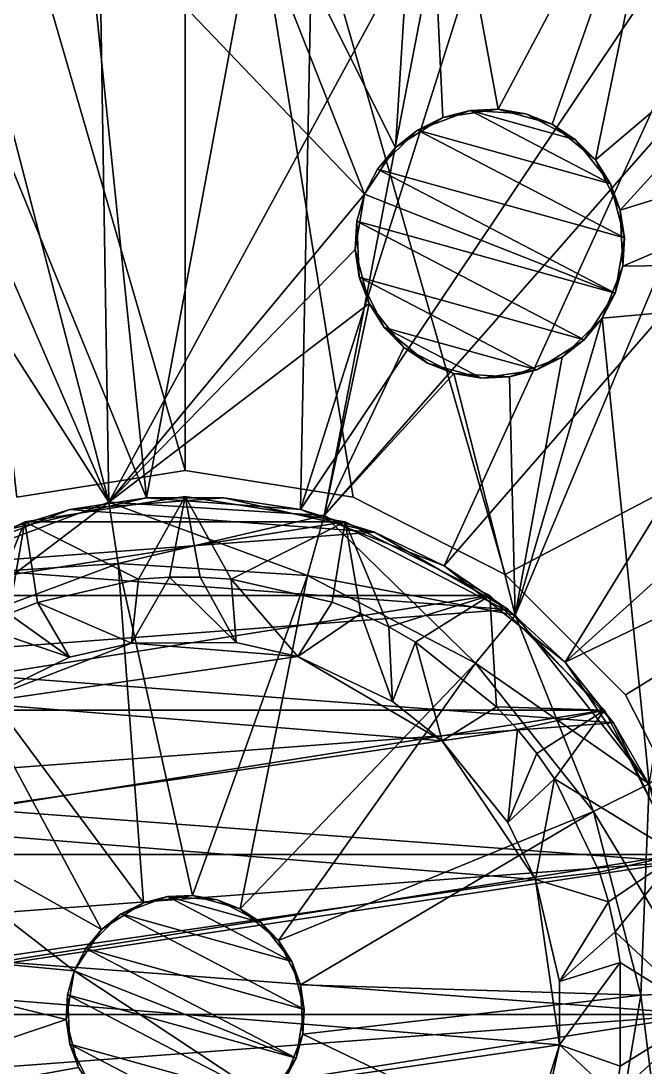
# Model space of a CAD drawing. Header units: metres. Extents: x -15 to 23.6, y -15 to 18.9.
# Drawn here: x -1.58 to 4.44, y -0.51 to 9.59 of the extents above; entities that cross this region are included whole.
import ezdxf

# ---------------------------------------------------------------- set-up
doc = ezdxf.new("R2010")
doc.units = ezdxf.units.M

msp = doc.modelspace()

# ---------------------------------------------------------------- linework, layer by layer
at = {"layer": 'MABUCHIRS_385withencoder', "color": 74}
for points in [[(-2.75624, 14.7446, -3.64), (0, 15, -3.64), (0, 5.25, -3.64)], [(-2.75624, 14.7446, -2.14), (0, 5.25, -2.14), (0, 15, -2.14)], [(3.08587, 4.24734, -3.64), (0, 15, -3.64), (23.6, 15, -3.64)], [(3.08587, 4.24734, -3.64), (1.62234, 4.99305, -3.64), (0, 15, -3.64)], [(0, 15, -3.64), (1.62234, 4.99305, -3.64), (0, 5.25, -3.64)], [(0, 15, -2.14), (0, 5.25, -2.14), (1.62234, 4.99305, -2.14)], [(3.08587, 4.24734, -2.14), (0, 15, -2.14), (1.62234, 4.99305, -2.14)], [(3.08587, 4.24734, -2.14), (23.6, 15, -2.14), (0, 15, -2.14)], [(3.08587, 4.24734, -3.64), (23.6, 15, -3.64), (4.24734, 3.08587, -3.64)], [(3.08587, 4.24734, -2.14), (4.24734, 3.08587, -2.14), (23.6, 15, -2.14)], [(23.6, 15, -3.64), (4.99305, 1.62234, -3.64), (4.24734, 3.08587, -3.64)], [(23.6, 15, -2.14), (4.24734, 3.08587, -2.14), (4.99305, 1.62234, -2.14)], [(-2.75624, 14.7446, -3.64), (0, 5.25, -3.64), (-1.62234, 4.99305, -3.64)], [(-1.62234, 4.99305, -2.14), (0, 5.25, -2.14), (-2.75624, 14.7446, -2.14)], [(-1.62234, 4.99305, -2.14), (-1.62234, 4.99305, -3.64), (0, 5.25, -3.64)], [(0, 5.25, -2.14), (-1.62234, 4.99305, -2.14), (0, 5.25, -3.64)], [(0, 5.25, -2.14), (0, 5.25, -3.64), (1.62234, 4.99305, -3.64)], [(1.62234, 4.99305, -2.14), (0, 5.25, -2.14), (1.62234, 4.99305, -3.64)], [(1.62234, 4.99305, -2.14), (1.62234, 4.99305, -3.64), (3.08587, 4.24734, -3.64)], [(3.08587, 4.24734, -2.14), (1.62234, 4.99305, -2.14), (3.08587, 4.24734, -3.64)], [(3.08587, 4.24734, -2.14), (3.08587, 4.24734, -3.64), (4.24734, 3.08587, -3.64)], [(4.24734, 3.08587, -2.14), (3.08587, 4.24734, -2.14), (4.24734, 3.08587, -3.64)], [(4.24734, 3.08587, -2.14), (4.24734, 3.08587, -3.64), (4.99305, 1.62234, -3.64)], [(4.99305, 1.62234, -2.14), (4.24734, 3.08587, -2.14), (4.99305, 1.62234, -3.64)]]:
    msp.add_3dface(points, dxfattribs=at)
at = {"layer": 'MABUCHIRS_385withencoder', "color": 250}
for points in [[(-0.37365, 4.98602, -8.7), (-3.83128, 13.4656, -8.7), (-1.29176, 13.9403, -8.7)], [(-0.37365, 4.98602, -8.5), (-1.29176, 13.9403, -8.5), (-3.83128, 13.4656, -8.5)], [(1.29176, 13.9403, -8.7), (-0.37365, 4.98602, -8.7), (-1.29176, 13.9403, -8.7)], [(1.29176, 13.9403, -8.5), (-1.29176, 13.9403, -8.5), (-0.37365, 4.98602, -8.5)], [(1.29176, 13.9403, -8.7), (1.1126, 4.87464, -8.7), (-0.37365, 4.98602, -8.7)], [(1.29176, 13.9403, -8.5), (-0.37365, 4.98602, -8.5), (1.1126, 4.87464, -8.5)], [(1.29176, 13.9403, -8.7), (3.83128, 13.4656, -8.7), (1.1126, 4.87464, -8.7)], [(1.29176, 13.9403, -8.5), (1.1126, 4.87464, -8.5), (3.83128, 13.4656, -8.5)], [(-0.37365, 4.98602, -8.7), (-1.82671, 4.65437, -8.7), (-3.83128, 13.4656, -8.7)], [(-1.82671, 4.65437, -8.5), (-0.37365, 4.98602, -8.5), (-3.83128, 13.4656, -8.5)], [(1.1126, 4.87464, -8.7), (3.83128, 13.4656, -8.7), (6.24034, 12.5323, -8.7)], [(1.1126, 4.87464, -8.5), (6.24034, 12.5323, -8.5), (3.83128, 13.4656, -8.5)], [(2.5, 4.33013, -8.7), (1.1126, 4.87464, -8.7), (6.24034, 12.5323, -8.7)], [(2.5, 4.33013, -8.5), (6.24034, 12.5323, -8.5), (1.1126, 4.87464, -8.5)], [(2.5, 4.33013, -8.7), (6.24034, 12.5323, -8.7), (8.43688, 11.1722, -8.7)], [(8.43688, 11.1722, -8.5), (6.24034, 12.5323, -8.5), (2.5, 4.33013, -8.5)], [(3.66526, 3.40086, -8.7), (2.5, 4.33013, -8.7), (8.43688, 11.1722, -8.7)], [(8.43688, 11.1722, -8.5), (2.5, 4.33013, -8.5), (3.66526, 3.40086, -8.5)], [(3.66526, 3.40086, -8.7), (8.43688, 11.1722, -8.7), (10.3461, 9.43174, -8.7)], [(8.43688, 11.1722, -8.5), (3.66526, 3.40086, -8.5), (10.3461, 9.43174, -8.5)], [(11.903, 7.37005, -8.7), (3.66526, 3.40086, -8.7), (10.3461, 9.43174, -8.7)], [(3.66526, 3.40086, -8.5), (11.903, 7.37005, -8.5), (10.3461, 9.43174, -8.5)], [(11.903, 7.37005, -8.7), (4.50484, 2.16942, -8.7), (3.66526, 3.40086, -8.7)], [(3.66526, 3.40086, -8.5), (4.50484, 2.16942, -8.5), (11.903, 7.37005, -8.5)], [(-1.1126, 4.87464, -7.35), (-0.37365, 4.98602, -8.5), (-1.82671, 4.65437, -8.5)], [(-1.1126, 4.87464, -9.85), (-1.82671, 4.65437, -8.7), (-0.37365, 4.98602, -8.7)], [(-1.1126, 4.87464, -7.35), (0.37365, 4.98602, -7.35), (-0.37365, 4.98602, -8.5)], [(0.37365, 4.98602, -9.85), (1.82671, 4.65437, -9.85), (-1.1126, 4.87464, -9.85)], [(0.37365, 4.98602, -7.35), (-1.1126, 4.87464, -7.35), (1.82671, 4.65437, -7.35)], [(0.37365, 4.98602, -9.85), (-1.1126, 4.87464, -9.85), (-0.37365, 4.98602, -8.7)], [(0.37365, 4.98602, -7.35), (1.1126, 4.87464, -8.5), (-0.37365, 4.98602, -8.5)], [(0.37365, 4.98602, -9.85), (-0.37365, 4.98602, -8.7), (1.1126, 4.87464, -8.7)], [(0.37365, 4.98602, -7.35), (1.82671, 4.65437, -7.35), (1.1126, 4.87464, -8.5)], [(1.82671, 4.65437, -9.85), (0.37365, 4.98602, -9.85), (1.1126, 4.87464, -8.7)], [(-2.5, 4.33013, -7.35), (-1.1126, 4.87464, -7.35), (-1.82671, 4.65437, -8.5)], [(1.82671, 4.65437, -9.85), (-2.5, 4.33013, -9.85), (-1.1126, 4.87464, -9.85)], [(1.82671, 4.65437, -7.35), (-1.1126, 4.87464, -7.35), (-2.5, 4.33013, -7.35)], [(-1.1126, 4.87464, -9.85), (-2.5, 4.33013, -9.85), (-1.82671, 4.65437, -8.7)], [(1.82671, 4.65437, -7.35), (2.5, 4.33013, -8.5), (1.1126, 4.87464, -8.5)], [(1.82671, 4.65437, -9.85), (1.1126, 4.87464, -8.7), (2.5, 4.33013, -8.7)], [(1.82671, 4.65437, -9.85), (3.11745, 3.90916, -9.85), (-2.5, 4.33013, -9.85)], [(3.11745, 3.90916, -7.35), (1.82671, 4.65437, -7.35), (-2.5, 4.33013, -7.35)], [(1.82671, 4.65437, -7.35), (3.11745, 3.90916, -7.35), (2.5, 4.33013, -8.5)], [(3.11745, 3.90916, -9.85), (1.82671, 4.65437, -9.85), (2.5, 4.33013, -8.7)], [(3.11745, 3.90916, -9.85), (-3.66526, 3.40086, -9.85), (-2.5, 4.33013, -9.85)], [(3.11745, 3.90916, -7.35), (-2.5, 4.33013, -7.35), (-3.66526, 3.40086, -7.35)], [(3.11745, 3.90916, -7.35), (3.66526, 3.40086, -8.5), (2.5, 4.33013, -8.5)], [(3.11745, 3.90916, -9.85), (2.5, 4.33013, -8.7), (3.66526, 3.40086, -8.7)], [(4.13119, 2.8166, -9.85), (-3.66526, 3.40086, -9.85), (3.11745, 3.90916, -9.85)], [(4.13119, 2.8166, -7.35), (3.11745, 3.90916, -7.35), (-3.66526, 3.40086, -7.35)], [(3.11745, 3.90916, -7.35), (4.13119, 2.8166, -7.35), (3.66526, 3.40086, -8.5)], [(4.13119, 2.8166, -9.85), (3.11745, 3.90916, -9.85), (3.66526, 3.40086, -8.7)], [(-4.50484, 2.16942, -9.85), (-3.66526, 3.40086, -9.85), (4.13119, 2.8166, -9.85)], [(4.13119, 2.8166, -7.35), (-3.66526, 3.40086, -7.35), (-4.50484, 2.16942, -7.35)], [(4.13119, 2.8166, -7.35), (4.50484, 2.16942, -8.5), (3.66526, 3.40086, -8.5)], [(4.13119, 2.8166, -9.85), (3.66526, 3.40086, -8.7), (4.50484, 2.16942, -8.7)], [(-4.50484, 2.16942, -9.85), (4.13119, 2.8166, -9.85), (4.77786, 1.47378, -9.85)], [(4.77786, 1.47378, -7.35), (4.13119, 2.8166, -7.35), (-4.50484, 2.16942, -7.35)], [(4.13119, 2.8166, -7.35), (4.77786, 1.47378, -7.35), (4.50484, 2.16942, -8.5)], [(4.77786, 1.47378, -9.85), (4.13119, 2.8166, -9.85), (4.50484, 2.16942, -8.7)], [(-4.50484, 2.16942, -9.85), (4.77786, 1.47378, -9.85), (-4.94415, 0.745211, -9.85)], [(4.77786, 1.47378, -7.35), (-4.50484, 2.16942, -7.35), (-4.94415, 0.745211, -7.35)], [(4.77786, 1.47378, -9.85), (-5, 0, -9.85), (-4.94415, 0.745211, -9.85)], [(4.77786, 1.47378, -9.85), (5, 0, -9.85), (-5, 0, -9.85)], [(4.77786, 1.47378, -7.35), (-4.94415, 0.745211, -7.35), (5, 0, -7.35)], [(5, 0, -7.35), (-4.94415, 0.745211, -7.35), (-5, 0, -7.35)], [(5, 0, -9.85), (-4.94415, -0.745211, -9.85), (-5, 0, -9.85)], [(-4.94415, -0.745211, -7.35), (5, 0, -7.35), (-5, 0, -7.35)], [(-4.94415, -0.745211, -9.85), (5, 0, -9.85), (4.77786, -1.47378, -9.85)], [(-4.94415, -0.745211, -7.35), (4.77786, -1.47378, -7.35), (5, 0, -7.35)]]:
    msp.add_3dface(points, dxfattribs=at)
at = {"layer": 'MABUCHIRS_385withencoder', "color": 251}
for points in [[(-0.880894, 13.822), (-0.734439, 4.94577), (-4.2906, 13.1686)], [(2.51991, 10.9392), (-0.734439, 4.94577), (-0.880894, 13.822)], [(-4.2906, 13.1686), (-0.734439, 4.94577), (-2.68257, 4.21946)], [(1.72985, 7.91818, 37.8), (-0.212292, 12.8482, 37.8), (-2.71478, 12.56, 37.8)], [(1.72985, 7.91818, 37.8), (2.02863, 8.36868, 37.8), (-0.212292, 12.8482, 37.8)], [(-0.212292, 12.8482, 37.8), (2.02863, 8.36868, 37.8), (2.29836, 12.6428, 37.8)], [(2.48481, 8.6587, 37.8), (2.29836, 12.6428, 37.8), (2.02863, 8.36868, 37.8)], [(2.48481, 8.6587, 37.8), (3.01952, 8.73811, 37.8), (2.29836, 12.6428, 37.8)], [(2.29836, 12.6428, 37.8), (3.01952, 8.73811, 37.8), (4.72068, 11.9515, 37.8)], [(-2.71478, 12.56, 37.8), (-5.11294, 11.789, 37.8), (-0.734439, 4.94577, 37.8)], [(1.72985, 7.91818, 37.8), (-2.71478, 12.56, 37.8), (-0.734439, 4.94577, 37.8)], [(4.72068, 11.9515, 37.8), (3.01952, 8.73811, 37.8), (3.54029, 8.59316, 37.8)], [(3.95709, 8.24893, 37.8), (4.72068, 11.9515, 37.8), (3.54029, 8.59316, 37.8)], [(3.95709, 8.24893, 37.8), (6.96159, 10.8009, 37.8), (4.72068, 11.9515, 37.8)], [(-5.11294, 11.789, 37.8), (-2.68257, 4.21946, 37.8), (-0.734439, 4.94577, 37.8)], [(1.34068, 4.81691), (-0.734439, 4.94577), (2.51991, 10.9392)], [(1.34068, 4.81691), (2.51991, 10.9392), (5.63566, 9.7085)], [(3.95709, 8.24893, 37.8), (4.19784, 7.76493, 37.8), (6.96159, 10.8009, 37.8)], [(6.96159, 10.8009, 37.8), (4.19784, 7.76493, 37.8), (8.93497, 9.2352, 37.8)], [(1.34068, 4.81691), (5.63566, 9.7085), (3.18398, 3.85516)], [(5.63566, 9.7085), (4.47675, 2.22682), (3.18398, 3.85516)], [(8.93497, 9.2352, 37.8), (4.19784, 7.76493, 37.8), (4.22091, 7.22485, 37.8)], [(10.565, 7.31462, 37.8), (8.93497, 9.2352, 37.8), (4.22091, 7.22485, 37.8)], [(2.24148, 8.53766, 34.5837), (2.74799, 8.7265, 34.5837), (2.48481, 8.6587, 37.8)], [(4.1029, 8.01958, 34.5837), (2.74799, 8.7265, 34.5837), (2.24148, 8.53766, 34.5837)], [(2.74799, 8.7265, 34.5837), (3.01952, 8.73811, 37.8), (2.48481, 8.6587, 37.8)], [(2.74799, 8.7265, 34.5837), (3.28752, 8.693, 34.5837), (3.01952, 8.73811, 37.8)], [(3.76678, 8.44295, 34.5837), (2.74799, 8.7265, 34.5837), (4.1029, 8.01958, 34.5837)], [(3.76678, 8.44295, 34.5837), (3.28752, 8.693, 34.5837), (2.74799, 8.7265, 34.5837)], [(3.28752, 8.693, 34.5837), (3.54029, 8.59316, 37.8), (3.01952, 8.73811, 37.8)], [(3.28752, 8.693, 34.5837), (3.76678, 8.44295, 34.5837), (3.54029, 8.59316, 37.8)], [(2.24148, 8.53766, 34.5837), (2.48481, 8.6587, 37.8), (2.02863, 8.36868, 37.8)], [(3.76678, 8.44295, 34.5837), (3.95709, 8.24893, 37.8), (3.54029, 8.59316, 37.8)], [(1.85556, 8.15913, 34.5837), (2.24148, 8.53766, 34.5837), (2.02863, 8.36868, 37.8)], [(2.24148, 8.53766, 34.5837), (1.85556, 8.15913, 34.5837), (4.23776, 7.4961, 34.5837)], [(4.1029, 8.01958, 34.5837), (2.24148, 8.53766, 34.5837), (4.23776, 7.4961, 34.5837)], [(3.76678, 8.44295, 34.5837), (4.1029, 8.01958, 34.5837), (3.95709, 8.24893, 37.8)], [(1.85556, 8.15913, 34.5837), (2.02863, 8.36868, 37.8), (1.72985, 7.91818, 37.8)], [(4.1029, 8.01958, 34.5837), (4.19784, 7.76493, 37.8), (3.95709, 8.24893, 37.8)], [(1.72985, 7.91818, 34.5837), (1.85556, 8.15913, 34.5837), (1.72985, 7.91818, 37.8)], [(4.14804, 6.96303, 34.5837), (1.85556, 8.15913, 34.5837), (1.72985, 7.91818, 34.5837)], [(4.23776, 7.4961, 34.5837), (1.85556, 8.15913, 34.5837), (4.14804, 6.96303, 34.5837)], [(4.1029, 8.01958, 34.5837), (4.23776, 7.4961, 34.5837), (4.19784, 7.76493, 37.8)], [(1.72985, 7.91818, 37.8), (-0.734439, 4.94577, 37.8), (1.64013, 7.38511, 37.8)], [(1.64013, 7.38511, 37.8), (1.65697, 7.65636, 34.5837), (1.72985, 7.91818, 37.8)], [(1.65697, 7.65636, 34.5837), (1.72985, 7.91818, 34.5837), (1.72985, 7.91818, 37.8)], [(1.65697, 7.65636, 34.5837), (4.14804, 6.96303, 34.5837), (1.72985, 7.91818, 34.5837)], [(4.23776, 7.4961, 34.5837), (4.22091, 7.22485, 37.8), (4.19784, 7.76493, 37.8)], [(1.64013, 7.38511, 37.8), (1.68005, 7.11628, 34.5837), (1.65697, 7.65636, 34.5837)], [(1.65697, 7.65636, 34.5837), (3.84926, 6.51253, 34.5837), (4.14804, 6.96303, 34.5837)], [(1.65697, 7.65636, 34.5837), (1.68005, 7.11628, 34.5837), (3.84926, 6.51253, 34.5837)], [(4.23776, 7.4961, 34.5837), (4.14804, 6.96303, 34.5837), (4.22091, 7.22485, 37.8)], [(-0.734439, 4.94577, 37.8), (1.77499, 6.86163, 37.8), (1.64013, 7.38511, 37.8)], [(1.64013, 7.38511, 37.8), (1.77499, 6.86163, 37.8), (1.68005, 7.11628, 34.5837)], [(10.565, 7.31462, 37.8), (4.22091, 7.22485, 37.8), (4.02233, 6.72208, 37.8)], [(4.47675, 2.22682, 37.8), (10.565, 7.31462, 37.8), (4.02233, 6.72208, 37.8)], [(4.14804, 6.96303, 34.5837), (4.02233, 6.72208, 37.8), (4.22091, 7.22485, 37.8)], [(1.68005, 7.11628, 34.5837), (1.77499, 6.86163, 37.8), (1.9208, 6.63228, 34.5837)], [(3.84926, 6.51253, 34.5837), (1.68005, 7.11628, 34.5837), (3.39308, 6.22251, 34.5837)], [(3.39308, 6.22251, 34.5837), (1.68005, 7.11628, 34.5837), (1.9208, 6.63228, 34.5837)], [(4.14804, 6.96303, 34.5837), (3.84926, 6.51253, 34.5837), (4.02233, 6.72208, 37.8)], [(-0.734439, 4.94577, 37.8), (1.34068, 4.81691, 37.8), (1.77499, 6.86163, 37.8)], [(1.34068, 4.81691, 37.8), (2.11111, 6.43826, 37.8), (1.77499, 6.86163, 37.8)], [(1.9208, 6.63228, 34.5837), (1.77499, 6.86163, 37.8), (2.11111, 6.43826, 37.8)], [(4.47675, 2.22682, 37.8), (4.02233, 6.72208, 37.8), (3.18398, 3.85516, 37.8)], [(4.02233, 6.72208, 37.8), (3.63641, 6.34355, 37.8), (3.18398, 3.85516, 37.8)], [(3.84926, 6.51253, 34.5837), (3.63641, 6.34355, 37.8), (4.02233, 6.72208, 37.8)], [(2.3376, 6.28805, 34.5837), (1.9208, 6.63228, 34.5837), (2.11111, 6.43826, 37.8)], [(2.85837, 6.1431, 34.5837), (1.9208, 6.63228, 34.5837), (2.3376, 6.28805, 34.5837)], [(2.85837, 6.1431, 34.5837), (3.39308, 6.22251, 34.5837), (1.9208, 6.63228, 34.5837)], [(3.84926, 6.51253, 34.5837), (3.39308, 6.22251, 34.5837), (3.63641, 6.34355, 37.8)], [(2.59037, 6.18821, 37.8), (2.11111, 6.43826, 37.8), (1.34068, 4.81691, 37.8)], [(2.3376, 6.28805, 34.5837), (2.11111, 6.43826, 37.8), (2.59037, 6.18821, 37.8)], [(2.85837, 6.1431, 34.5837), (2.3376, 6.28805, 34.5837), (2.59037, 6.18821, 37.8)], [(3.18398, 3.85516, 37.8), (3.63641, 6.34355, 37.8), (3.1299, 6.15471, 37.8)], [(3.39308, 6.22251, 34.5837), (3.1299, 6.15471, 37.8), (3.63641, 6.34355, 37.8)], [(2.59037, 6.18821, 37.8), (1.34068, 4.81691, 37.8), (3.18398, 3.85516, 37.8)], [(2.59037, 6.18821, 37.8), (3.18398, 3.85516, 37.8), (3.1299, 6.15471, 37.8)], [(2.85837, 6.1431, 34.5837), (2.59037, 6.18821, 37.8), (3.1299, 6.15471, 37.8)], [(3.39308, 6.22251, 34.5837), (2.85837, 6.1431, 34.5837), (3.1299, 6.15471, 37.8)], [(-0.734439, 4.94577, 39.8), (-0.734439, 4.94577, 37.8), (-2.68257, 4.21946, 37.8)], [(-2.68257, 4.21946, 39.8), (-0.734439, 4.94577, 39.8), (-2.68257, 4.21946, 37.8)], [(-0.734439, 4.94577, 39.8), (-2.68257, 4.21946, 39.8), (-0.646306, 4.35227, 40.4)], [(-2.68257, 4.21946, -2), (-2.68257, 4.21946), (-0.734439, 4.94577)], [(-0.734439, 4.94577, -2), (-2.68257, 4.21946, -2), (-0.734439, 4.94577)], [(-2.68257, 4.21946, -2), (-0.734439, 4.94577, -2), (-2.36066, 3.71312, -2.6)], [(-0.734439, 4.94577, -2), (-0.646306, 4.35227, -2.6), (-2.36066, 3.71312, -2.6)], [(1.34068, 4.81691, 39.8), (1.34068, 4.81691, 37.8), (-0.734439, 4.94577, 37.8)], [(-0.734439, 4.94577, 39.8), (1.34068, 4.81691, 39.8), (-0.734439, 4.94577, 37.8)], [(-0.734439, 4.94577, 39.8), (-0.646306, 4.35227, 40.4), (1.1798, 4.23888, 40.4)], [(1.34068, 4.81691, 39.8), (-0.734439, 4.94577, 39.8), (1.1798, 4.23888, 40.4)], [(-0.734439, 4.94577, -2), (-0.734439, 4.94577), (1.34068, 4.81691)], [(1.34068, 4.81691, -2), (-0.734439, 4.94577, -2), (1.34068, 4.81691)], [(-0.734439, 4.94577, -2), (1.34068, 4.81691, -2), (-0.646306, 4.35227, -2.6)], [(1.34068, 4.81691, -2), (1.1798, 4.23888, -2.6), (-0.646306, 4.35227, -2.6)], [(1.34068, 4.81691, 39.8), (1.1798, 4.23888, 40.4), (2.80191, 3.39254, 40.4)], [(1.34068, 4.81691, -2), (3.18398, 3.85516, -2), (1.1798, 4.23888, -2.6)], [(3.18398, 3.85516, 39.8), (3.18398, 3.85516, 37.8), (1.34068, 4.81691, 37.8)], [(1.34068, 4.81691, 39.8), (3.18398, 3.85516, 39.8), (1.34068, 4.81691, 37.8)], [(3.18398, 3.85516, 39.8), (1.34068, 4.81691, 39.8), (2.80191, 3.39254, 40.4)], [(1.34068, 4.81691, -2), (1.34068, 4.81691), (3.18398, 3.85516)], [(3.18398, 3.85516, -2), (1.34068, 4.81691, -2), (3.18398, 3.85516)], [(-2.68257, 4.21946, 39.8), (-2.36066, 3.71312, 40.4), (-0.646306, 4.35227, 40.4)], [(-2.36066, 3.71312, 40.4), (-0.401735, 1.07755, 40.4), (-0.646306, 4.35227, 40.4)], [(-2.36066, 3.71312, -2.6), (-0.646306, 4.35227, -2.6), (-0.401735, 1.07755, -2.6)], [(-0.646306, 4.35227, 40.4), (-0.401735, 1.07755, 40.4), (0.071275, 1.14779, 40.4)], [(1.1798, 4.23888, 40.4), (-0.646306, 4.35227, 40.4), (0.071275, 1.14779, 40.4)], [(-0.646306, 4.35227, -2.6), (0.071275, 1.14779, -2.6), (-0.401735, 1.07755, -2.6)], [(-0.646306, 4.35227, -2.6), (1.1798, 4.23888, -2.6), (0.071275, 1.14779, -2.6)], [(1.1798, 4.23888, 40.4), (0.071275, 1.14779, 40.4), (0.531961, 1.01957, 40.4)], [(1.1798, 4.23888, -2.6), (0.531961, 1.01957, -2.6), (0.071275, 1.14779, -2.6)], [(2.80191, 3.39254, 40.4), (1.1798, 4.23888, 40.4), (0.531961, 1.01957, 40.4)], [(1.1798, 4.23888, -2.6), (2.80191, 3.39254, -2.6), (0.531961, 1.01957, -2.6)], [(3.18398, 3.85516, -2), (2.80191, 3.39254, -2.6), (1.1798, 4.23888, -2.6)], [(3.18398, 3.85516, 39.8), (2.80191, 3.39254, 40.4), (3.93954, 1.9596, 40.4)], [(3.18398, 3.85516, -2), (4.47675, 2.22682, -2), (2.80191, 3.39254, -2.6)], [(4.47675, 2.22682, 39.8), (4.47675, 2.22682, 37.8), (3.18398, 3.85516, 37.8)], [(3.18398, 3.85516, 39.8), (4.47675, 2.22682, 39.8), (3.18398, 3.85516, 37.8)], [(4.47675, 2.22682, 39.8), (3.18398, 3.85516, 39.8), (3.93954, 1.9596, 40.4)], [(3.18398, 3.85516, -2), (3.18398, 3.85516), (4.47675, 2.22682)], [(4.47675, 2.22682, -2), (3.18398, 3.85516, -2), (4.47675, 2.22682)], [(-0.805281, 0.820989, 40.4), (-2.36066, 3.71312, 40.4), (-3.66683, 2.43194, 40.4)], [(-3.66683, 2.43194, -2.6), (-2.36066, 3.71312, -2.6), (-0.805281, 0.820989, -2.6)], [(-0.805281, 0.820989, 40.4), (-0.401735, 1.07755, 40.4), (-2.36066, 3.71312, 40.4)], [(-2.36066, 3.71312, -2.6), (-0.401735, 1.07755, -2.6), (-0.805281, 0.820989, -2.6)], [(2.80191, 3.39254, 40.4), (0.531961, 1.01957, 40.4), (0.900666, 0.715053, 40.4)], [(2.80191, 3.39254, -2.6), (0.900666, 0.715053, -2.6), (0.531961, 1.01957, -2.6)], [(3.93954, 1.9596, 40.4), (2.80191, 3.39254, 40.4), (0.900666, 0.715053, 40.4)], [(2.80191, 3.39254, -2.6), (3.93954, 1.9596, -2.6), (0.900666, 0.715053, -2.6)], [(4.47675, 2.22682, -2), (3.93954, 1.9596, -2.6), (2.80191, 3.39254, -2.6)], [(-3.66683, 2.43194, 40.4), (-4.33898, 0.730253, 40.4), (-1.06959, 0.422473, 40.4)], [(-4.33898, 0.730253, -2.6), (-3.66683, 2.43194, -2.6), (-1.06959, 0.422473, -2.6)], [(-0.805281, 0.820989, 40.4), (-3.66683, 2.43194, 40.4), (-1.06959, 0.422473, 40.4)], [(-3.66683, 2.43194, -2.6), (-0.805281, 0.820989, -2.6), (-1.06959, 0.422473, -2.6)], [(4.47675, 2.22682, 39.8), (3.93954, 1.9596, 40.4), (4.39599, 0.187829, 40.4)], [(4.99544, 0.213443, -2), (3.93954, 1.9596, -2.6), (4.47675, 2.22682, -2)], [(4.99544, 0.213443, 39.8), (4.47675, 2.22682, 39.8), (4.39599, 0.187829, 40.4)], [(3.93954, 1.9596, 40.4), (0.900666, 0.715053, 40.4), (1.11364, 0.2869, 40.4)], [(3.93954, 1.9596, -2.6), (1.11364, 0.2869, -2.6), (0.900666, 0.715053, -2.6)], [(4.39599, 0.187829, 40.4), (3.93954, 1.9596, 40.4), (1.11364, 0.2869, 40.4)], [(3.93954, 1.9596, -2.6), (4.39599, 0.187829, -2.6), (1.11364, 0.2869, -2.6)], [(4.39599, 0.187829, -2.6), (3.93954, 1.9596, -2.6), (4.99544, 0.213443, -2)], [(-0.401735, 1.07755, -2.6), (-0.168921, 1.13753, -13.8), (-0.616991, 0.970475, -13.8)], [(1.02965, 0.512168, 48.2), (-0.168921, 1.13753, 48.2), (-0.616991, 0.970475, 48.2)], [(-0.616991, 0.970475, 48.2), (-0.168921, 1.13753, 48.2), (-0.401735, 1.07755, 40.4)], [(1.02965, 0.512168, -13.8), (-0.616991, 0.970475, -13.8), (-0.168921, 1.13753, -13.8)], [(-0.401735, 1.07755, -2.6), (0.071275, 1.14779, -2.6), (-0.168921, 1.13753, -13.8)], [(-0.168921, 1.13753, 48.2), (0.071275, 1.14779, 40.4), (-0.401735, 1.07755, 40.4)], [(0.071275, 1.14779, -2.6), (0.308357, 1.10789, -13.8), (-0.168921, 1.13753, -13.8)], [(-0.168921, 1.13753, 48.2), (0.308357, 1.10789, 48.2), (0.071275, 1.14779, 40.4)], [(0.732316, 0.886686, 48.2), (-0.168921, 1.13753, 48.2), (1.02965, 0.512168, 48.2)], [(0.732316, 0.886686, 48.2), (0.308357, 1.10789, 48.2), (-0.168921, 1.13753, 48.2)], [(0.732316, 0.886686, -13.8), (-0.168921, 1.13753, -13.8), (0.308357, 1.10789, -13.8)], [(0.732316, 0.886686, -13.8), (1.02965, 0.512168, -13.8), (-0.168921, 1.13753, -13.8)], [(0.071275, 1.14779, -2.6), (0.531961, 1.01957, -2.6), (0.308357, 1.10789, -13.8)], [(0.308357, 1.10789, 48.2), (0.531961, 1.01957, 40.4), (0.071275, 1.14779, 40.4)], [(-0.805281, 0.820989, -2.6), (-0.401735, 1.07755, -2.6), (-0.616991, 0.970475, -13.8)], [(-0.616991, 0.970475, 48.2), (-0.401735, 1.07755, 40.4), (-0.805281, 0.820989, 40.4)], [(0.531961, 1.01957, -2.6), (0.732316, 0.886686, -13.8), (0.308357, 1.10789, -13.8)], [(0.308357, 1.10789, 48.2), (0.732316, 0.886686, 48.2), (0.531961, 1.01957, 40.4)], [(0.531961, 1.01957, -2.6), (0.900666, 0.715053, -2.6), (0.732316, 0.886686, -13.8)], [(0.732316, 0.886686, 48.2), (0.900666, 0.715053, 40.4), (0.531961, 1.01957, 40.4)], [(-0.805281, 0.820989, -2.6), (-0.616991, 0.970475, -13.8), (-0.958377, 0.635621, -13.8)], [(-0.616991, 0.970475, 48.2), (-0.958377, 0.635621, 48.2), (1.14895, 0.049092, 48.2)], [(-0.958377, 0.635621, 48.2), (-0.616991, 0.970475, 48.2), (-0.805281, 0.820989, 40.4)], [(-0.958377, 0.635621, -13.8), (-0.616991, 0.970475, -13.8), (1.14895, 0.049092, -13.8)], [(1.02965, 0.512168, 48.2), (-0.616991, 0.970475, 48.2), (1.14895, 0.049092, 48.2)], [(1.14895, 0.049092, -13.8), (-0.616991, 0.970475, -13.8), (1.02965, 0.512168, -13.8)], [(-1.06959, 0.422473, -2.6), (-0.805281, 0.820989, -2.6), (-0.958377, 0.635621, -13.8)], [(-0.958377, 0.635621, 48.2), (-0.805281, 0.820989, 40.4), (-1.06959, 0.422473, 40.4)], [(0.900666, 0.715053, -2.6), (1.02965, 0.512168, -13.8), (0.732316, 0.886686, -13.8)], [(0.732316, 0.886686, 48.2), (1.02965, 0.512168, 48.2), (0.900666, 0.715053, 40.4)], [(-4.33898, 0.730253, 40.4), (-1.14895, -0.049092, 40.4), (-1.06959, 0.422473, 40.4)], [(-4.33898, 0.730253, 40.4), (-4.26087, -1.0977, 40.4), (-1.14895, -0.049092, 40.4)], [(-1.14895, -0.049092, -2.6), (-4.33898, 0.730253, -2.6), (-1.06959, 0.422473, -2.6)], [(-1.14895, -0.049092, -2.6), (-4.26087, -1.0977, -2.6), (-4.33898, 0.730253, -2.6)], [(0.900666, 0.715053, -2.6), (1.11364, 0.2869, -2.6), (1.02965, 0.512168, -13.8)], [(1.02965, 0.512168, 48.2), (1.11364, 0.2869, 40.4), (0.900666, 0.715053, 40.4)], [(-1.06959, 0.422473, -13.8), (-1.06959, 0.422473, -2.6), (-0.958377, 0.635621, -13.8)], [(1.06959, -0.422473, 48.2), (-0.958377, 0.635621, 48.2), (-1.06959, 0.422473, 48.2)], [(-1.06959, 0.422473, 48.2), (-0.958377, 0.635621, 48.2), (-1.06959, 0.422473, 40.4)], [(-0.958377, 0.635621, -13.8), (1.06959, -0.422473, -13.8), (-1.06959, 0.422473, -13.8)], [(1.14895, 0.049092, 48.2), (-0.958377, 0.635621, 48.2), (1.06959, -0.422473, 48.2)], [(-0.958377, 0.635621, -13.8), (1.14895, 0.049092, -13.8), (1.06959, -0.422473, -13.8)], [(1.11364, 0.2869, -2.6), (1.14895, 0.049092, -13.8), (1.02965, 0.512168, -13.8)], [(1.02965, 0.512168, 48.2), (1.14895, 0.049092, 48.2), (1.11364, 0.2869, 40.4)], [(-1.06959, 0.422473, -2.6), (-1.13405, 0.190861, -13.8), (-1.14895, -0.049092, -2.6)], [(-1.14895, -0.049092, 40.4), (-1.13405, 0.190861, 48.2), (-1.06959, 0.422473, 40.4)], [(-1.06959, 0.422473, -13.8), (-1.13405, 0.190861, -13.8), (-1.06959, 0.422473, -2.6)], [(0.805281, -0.820989, 48.2), (-1.06959, 0.422473, 48.2), (-1.13405, 0.190861, 48.2)], [(-1.13405, 0.190861, 48.2), (-1.06959, 0.422473, 48.2), (-1.06959, 0.422473, 40.4)], [(1.06959, -0.422473, -13.8), (-1.13405, 0.190861, -13.8), (-1.06959, 0.422473, -13.8)], [(0.805281, -0.820989, 48.2), (1.06959, -0.422473, 48.2), (-1.06959, 0.422473, 48.2)], [(4.39599, 0.187829, 40.4), (1.11364, 0.2869, 40.4), (1.13405, -0.190861, 40.4)], [(1.11364, 0.2869, -2.6), (1.13405, -0.190861, -2.6), (1.14895, 0.049092, -13.8)], [(4.39599, 0.187829, -2.6), (1.13405, -0.190861, -2.6), (1.11364, 0.2869, -2.6)], [(1.14895, 0.049092, 48.2), (1.13405, -0.190861, 40.4), (1.11364, 0.2869, 40.4)], [(4.99544, 0.213443, 39.8), (4.39599, 0.187829, 40.4), (4.09233, -1.61642, 40.4)], [(4.65038, -1.83684, 39.8), (4.99544, 0.213443, 39.8), (4.09233, -1.61642, 40.4)], [(4.39599, 0.187829, -2.6), (4.99544, 0.213443, -2), (4.65038, -1.83684, -2)], [(-1.14895, -0.049092, -2.6), (-1.13405, 0.190861, -13.8), (-1.11364, -0.2869, -13.8)], [(-1.14895, -0.049092, 40.4), (-1.11364, -0.2869, 48.2), (-1.13405, 0.190861, 48.2)], [(-1.11364, -0.2869, 48.2), (0.805281, -0.820989, 48.2), (-1.13405, 0.190861, 48.2)], [(-1.11364, -0.2869, -13.8), (-1.13405, 0.190861, -13.8), (0.805281, -0.820989, -13.8)], [(0.805281, -0.820989, -13.8), (-1.13405, 0.190861, -13.8), (1.06959, -0.422473, -13.8)], [(4.09233, -1.61642, 40.4), (4.39599, 0.187829, 40.4), (1.13405, -0.190861, 40.4)], [(4.39599, 0.187829, -2.6), (4.09233, -1.61642, -2.6), (1.13405, -0.190861, -2.6)], [(4.39599, 0.187829, -2.6), (4.65038, -1.83684, -2), (4.09233, -1.61642, -2.6)], [(1.13405, -0.190861, -2.6), (1.06959, -0.422473, -13.8), (1.14895, 0.049092, -13.8)], [(1.14895, 0.049092, 48.2), (1.06959, -0.422473, 48.2), (1.13405, -0.190861, 40.4)], [(-4.26087, -1.0977, 40.4), (-1.02965, -0.512168, 40.4), (-1.14895, -0.049092, 40.4)], [(-1.14895, -0.049092, -2.6), (-1.02965, -0.512168, -2.6), (-4.26087, -1.0977, -2.6)], [(-1.02965, -0.512168, -2.6), (-1.14895, -0.049092, -2.6), (-1.11364, -0.2869, -13.8)], [(-1.14895, -0.049092, 40.4), (-1.02965, -0.512168, 40.4), (-1.11364, -0.2869, 48.2)], [(4.09233, -1.61642, 40.4), (1.13405, -0.190861, 40.4), (0.958377, -0.635621, 40.4)], [(1.13405, -0.190861, -2.6), (0.958377, -0.635621, -2.6), (1.06959, -0.422473, -13.8)], [(4.09233, -1.61642, -2.6), (0.958377, -0.635621, -2.6), (1.13405, -0.190861, -2.6)], [(1.06959, -0.422473, 48.2), (0.958377, -0.635621, 40.4), (1.13405, -0.190861, 40.4)], [(-1.02965, -0.512168, -2.6), (-1.11364, -0.2869, -13.8), (-0.900666, -0.715053, -13.8)], [(-1.11364, -0.2869, 48.2), (0.401735, -1.07755, 48.2), (0.805281, -0.820989, 48.2)], [(-1.11364, -0.2869, 48.2), (-0.900666, -0.715053, 48.2), (0.401735, -1.07755, 48.2)], [(-1.11364, -0.2869, 48.2), (-1.02965, -0.512168, 40.4), (-0.900666, -0.715053, 48.2)], [(0.401735, -1.07755, -13.8), (-1.11364, -0.2869, -13.8), (0.805281, -0.820989, -13.8)], [(0.401735, -1.07755, -13.8), (-0.900666, -0.715053, -13.8), (-1.11364, -0.2869, -13.8)], [(0.958377, -0.635621, -2.6), (0.805281, -0.820989, -13.8), (1.06959, -0.422473, -13.8)], [(1.06959, -0.422473, 48.2), (0.805281, -0.820989, 48.2), (0.958377, -0.635621, 40.4)]]:
    msp.add_3dface(points, dxfattribs=at)
at = {"layer": 'MABUCHIRS_385withencoder', "color": 252}
for points in [[(0, 5, 41.48), (1.54508, 4.75528, 41.48), (-1.54508, 4.75528, 41.48)], [(-1.54508, 4.75528, 41.48), (-1.54508, 4.75528, 41.98), (0, 5, 41.98)], [(0, 5, 41.48), (-1.54508, 4.75528, 41.48), (0, 5, 41.98)], [(-0.44876, 4.2011, 41.98), (0, 5, 41.98), (-1.54508, 4.75528, 41.98)], [(-0.44876, 4.2011, 41.98), (-0.151729, 4.22227, 41.98), (0, 5, 41.98)], [(0, 5, 41.98), (-0.151729, 4.22227, 41.98), (0.146056, 4.22247, 41.98)], [(0, 5, 41.48), (0, 5, 41.98), (1.54508, 4.75528, 41.98)], [(1.54508, 4.75528, 41.48), (0, 5, 41.48), (1.54508, 4.75528, 41.98)], [(0.443116, 4.2017, 41.98), (0, 5, 41.98), (0.146056, 4.22247, 41.98)], [(0.443116, 4.2017, 41.98), (1.54508, 4.75528, 41.98), (0, 5, 41.98)], [(1.54508, 4.75528, 41.48), (-2.93893, 4.04508, 41.48), (-1.54508, 4.75528, 41.48)], [(1.54508, 4.75528, 41.48), (2.93893, 4.04508, 41.48), (-2.93893, 4.04508, 41.48)], [(-2.93893, 4.04508, 41.48), (-2.93893, 4.04508, 41.98), (-1.54508, 4.75528, 41.98)], [(-1.54508, 4.75528, 41.48), (-2.93893, 4.04508, 41.48), (-1.54508, 4.75528, 41.98)], [(-1.96867, 3.73831, 41.98), (-1.54508, 4.75528, 41.98), (-2.93893, 4.04508, 41.98)], [(-1.96867, 3.73831, 41.98), (-1.70047, 3.86769, 41.98), (-1.54508, 4.75528, 41.98)], [(-1.54508, 4.75528, 41.98), (-1.70047, 3.86769, 41.98), (-1.42381, 3.97786, 41.98)], [(-0.44876, 4.2011, 41.98), (-1.54508, 4.75528, 41.98), (-1.42381, 3.97786, 41.98)], [(0.443116, 4.2017, 41.98), (1.41846, 3.97977, 41.98), (1.54508, 4.75528, 41.98)], [(1.41846, 3.97977, 41.98), (1.69527, 3.86997, 41.98), (1.54508, 4.75528, 41.98)], [(1.54508, 4.75528, 41.48), (1.54508, 4.75528, 41.98), (2.93893, 4.04508, 41.98)], [(2.93893, 4.04508, 41.48), (1.54508, 4.75528, 41.48), (2.93893, 4.04508, 41.98)], [(1.54508, 4.75528, 41.98), (1.69527, 3.86997, 41.98), (1.96365, 3.74095, 41.98)], [(2.93893, 4.04508, 41.98), (1.54508, 4.75528, 41.98), (1.96365, 3.74095, 41.98)], [(-0.44876, 4.2011, 41.98), (-1.42381, 3.97786, 41.98), (-0.518778, 3.58463, 41.98)], [(-0.518778, 3.58463, 48.12), (-0.151729, 4.22227, 48.12), (-0.44876, 4.2011, 48.12)], [(-0.518778, 3.58463, 48.12), (0.492301, 3.59068, 48.12), (-0.151729, 4.22227, 48.12)], [(-0.44876, 4.2011, 41.98), (-0.518778, 3.58463, 41.98), (-0.44876, 4.2011, 48.12)], [(-0.44876, 4.2011, 48.12), (-0.518778, 3.58463, 41.98), (-0.518778, 3.58463, 48.12)], [(-0.44876, 4.2011, 41.98), (-0.44876, 4.2011, 48.12), (-0.151729, 4.22227, 41.98)], [(-0.151729, 4.22227, 41.98), (-0.44876, 4.2011, 48.12), (-0.151729, 4.22227, 48.12)], [(0.492301, 3.59068, 48.12), (0.146056, 4.22247, 48.12), (-0.151729, 4.22227, 48.12)], [(0.146056, 4.22247, 41.98), (-0.151729, 4.22227, 48.12), (0.146056, 4.22247, 48.12)], [(0.146056, 4.22247, 41.98), (-0.151729, 4.22227, 41.98), (-0.151729, 4.22227, 48.12)], [(0.443116, 4.2017, 48.12), (0.146056, 4.22247, 48.12), (0.492301, 3.59068, 48.12)], [(0.443116, 4.2017, 41.98), (0.146056, 4.22247, 48.12), (0.443116, 4.2017, 48.12)], [(0.443116, 4.2017, 41.98), (0.146056, 4.22247, 41.98), (0.146056, 4.22247, 48.12)], [(0.443116, 4.2017, 41.98), (1.08791, 3.45473, 41.98), (1.41846, 3.97977, 41.98)], [(0.443116, 4.2017, 41.98), (0.492301, 3.59068, 41.98), (1.08791, 3.45473, 41.98)], [(0.443116, 4.2017, 48.12), (0.492301, 3.59068, 48.12), (0.443116, 4.2017, 41.98)], [(0.443116, 4.2017, 41.98), (0.492301, 3.59068, 48.12), (0.492301, 3.59068, 41.98)], [(2.93893, 4.04508, 41.48), (-4.04508, 2.93893, 41.48), (-2.93893, 4.04508, 41.48)], [(2.93893, 4.04508, 41.48), (4.04508, 2.93893, 41.48), (-4.04508, 2.93893, 41.48)], [(2.93893, 4.04508, 41.98), (1.96365, 3.74095, 41.98), (2.22228, 3.59334, 41.98)], [(3.00475, 2.97021, 41.98), (2.93893, 4.04508, 41.98), (2.22228, 3.59334, 41.98)], [(2.93893, 4.04508, 41.48), (2.93893, 4.04508, 41.98), (4.04508, 2.93893, 41.98)], [(4.04508, 2.93893, 41.48), (2.93893, 4.04508, 41.48), (4.04508, 2.93893, 41.98)], [(3.00475, 2.97021, 41.98), (4.04508, 2.93893, 41.98), (2.93893, 4.04508, 41.98)], [(-1.11439, 3.4487, 48.12), (-1.42381, 3.97786, 48.12), (-1.70047, 3.86769, 48.12)], [(-1.42381, 3.97786, 41.98), (-1.70047, 3.86769, 48.12), (-1.42381, 3.97786, 48.12)], [(-1.42381, 3.97786, 41.98), (-1.70047, 3.86769, 41.98), (-1.70047, 3.86769, 48.12)], [(-1.42381, 3.97786, 41.98), (-1.11439, 3.4487, 41.98), (-0.518778, 3.58463, 41.98)], [(-1.42381, 3.97786, 48.12), (-1.11439, 3.4487, 48.12), (-1.42381, 3.97786, 41.98)], [(-1.42381, 3.97786, 41.98), (-1.11439, 3.4487, 48.12), (-1.11439, 3.4487, 41.98)], [(1.41846, 3.97977, 48.12), (1.08791, 3.45473, 48.12), (1.69527, 3.86997, 48.12)], [(1.41846, 3.97977, 41.98), (1.08791, 3.45473, 41.98), (1.41846, 3.97977, 48.12)], [(1.41846, 3.97977, 48.12), (1.08791, 3.45473, 41.98), (1.08791, 3.45473, 48.12)], [(1.41846, 3.97977, 41.98), (1.41846, 3.97977, 48.12), (1.69527, 3.86997, 41.98)], [(1.69527, 3.86997, 41.98), (1.41846, 3.97977, 48.12), (1.69527, 3.86997, 48.12)], [(-1.11439, 3.4487, 48.12), (-1.70047, 3.86769, 48.12), (-1.96867, 3.73831, 48.12)], [(1.69527, 3.86997, 48.12), (1.08791, 3.45473, 48.12), (2.00148, 3.0215, 48.12)], [(1.96365, 3.74095, 48.12), (1.69527, 3.86997, 48.12), (2.00148, 3.0215, 48.12)], [(1.96365, 3.74095, 41.98), (1.69527, 3.86997, 48.12), (1.96365, 3.74095, 48.12)], [(1.96365, 3.74095, 41.98), (1.69527, 3.86997, 41.98), (1.69527, 3.86997, 48.12)], [(-1.11439, 3.4487, 48.12), (-1.96867, 3.73831, 48.12), (-2.02271, 3.00455, 48.12)], [(2.22228, 3.59334, 48.12), (1.96365, 3.74095, 48.12), (2.00148, 3.0215, 48.12)], [(2.22228, 3.59334, 41.98), (1.96365, 3.74095, 48.12), (2.22228, 3.59334, 48.12)], [(2.22228, 3.59334, 41.98), (1.96365, 3.74095, 41.98), (1.96365, 3.74095, 48.12)], [(-2.02271, 3.00455, 48.12), (1.08791, 3.45473, 48.12), (-0.518778, 3.58463, 48.12)], [(-1.11439, 3.4487, 48.12), (-2.02271, 3.00455, 48.12), (-0.518778, 3.58463, 48.12)], [(-1.11439, 3.4487, 48.12), (-0.518778, 3.58463, 48.12), (-1.11439, 3.4487, 41.98)], [(-1.11439, 3.4487, 41.98), (-0.518778, 3.58463, 48.12), (-0.518778, 3.58463, 41.98)], [(-0.518778, 3.58463, 48.12), (1.08791, 3.45473, 48.12), (0.492301, 3.59068, 48.12)], [(0.492301, 3.59068, 48.12), (1.08791, 3.45473, 48.12), (0.492301, 3.59068, 41.98)], [(0.492301, 3.59068, 41.98), (1.08791, 3.45473, 48.12), (1.08791, 3.45473, 41.98)], [(2.22228, 3.59334, 41.98), (2.00148, 3.0215, 41.98), (2.47912, 2.64058, 41.98)], [(2.22228, 3.59334, 48.12), (2.00148, 3.0215, 48.12), (2.22228, 3.59334, 41.98)], [(2.22228, 3.59334, 41.98), (2.00148, 3.0215, 48.12), (2.00148, 3.0215, 41.98)], [(3.00475, 2.97021, 41.98), (2.22228, 3.59334, 41.98), (2.47912, 2.64058, 41.98)], [(2.47912, 2.64058, 48.12), (1.08791, 3.45473, 48.12), (-2.02271, 3.00455, 48.12)], [(2.00148, 3.0215, 48.12), (1.08791, 3.45473, 48.12), (2.47912, 2.64058, 48.12)], [(4.04508, 2.93893, 41.48), (-4.75528, 1.54508, 41.48), (-4.04508, 2.93893, 41.48)], [(4.04508, 2.93893, 41.48), (4.75528, 1.54508, 41.48), (-4.75528, 1.54508, 41.48)], [(-3.12602, 1.82939, 48.12), (2.47912, 2.64058, 48.12), (-2.02271, 3.00455, 48.12)], [(2.00148, 3.0215, 48.12), (2.47912, 2.64058, 48.12), (2.00148, 3.0215, 41.98)], [(2.00148, 3.0215, 41.98), (2.47912, 2.64058, 48.12), (2.47912, 2.64058, 41.98)], [(3.2065, 2.75118, 48.12), (3.00475, 2.97021, 48.12), (2.47912, 2.64058, 48.12)], [(3.00475, 2.97021, 41.98), (2.47912, 2.64058, 41.98), (3.00475, 2.97021, 48.12)], [(3.00475, 2.97021, 48.12), (2.47912, 2.64058, 41.98), (2.47912, 2.64058, 48.12)], [(3.00475, 2.97021, 41.98), (3.2065, 2.75118, 41.98), (4.04508, 2.93893, 41.98)], [(3.00475, 2.97021, 41.98), (3.00475, 2.97021, 48.12), (3.2065, 2.75118, 41.98)], [(3.2065, 2.75118, 41.98), (3.00475, 2.97021, 48.12), (3.2065, 2.75118, 48.12)], [(4.04508, 2.93893, 41.98), (3.2065, 2.75118, 41.98), (3.39232, 2.51849, 41.98)], [(3.56129, 2.27329, 41.98), (4.04508, 2.93893, 41.98), (3.39232, 2.51849, 41.98)], [(3.56129, 2.27329, 41.98), (4.75528, 1.54508, 41.98), (4.04508, 2.93893, 41.98)], [(4.04508, 2.93893, 41.48), (4.04508, 2.93893, 41.98), (4.75528, 1.54508, 41.98)], [(4.75528, 1.54508, 41.48), (4.04508, 2.93893, 41.48), (4.75528, 1.54508, 41.98)], [(3.2065, 2.75118, 48.12), (2.47912, 2.64058, 48.12), (3.11425, 1.85387, 48.12)], [(3.2065, 2.75118, 48.12), (3.11425, 1.85387, 48.12), (3.39232, 2.51849, 48.12)], [(3.39232, 2.51849, 41.98), (3.2065, 2.75118, 48.12), (3.39232, 2.51849, 48.12)], [(3.39232, 2.51849, 41.98), (3.2065, 2.75118, 41.98), (3.2065, 2.75118, 48.12)], [(-3.12602, 1.82939, 48.12), (3.37931, 1.30344, 48.12), (2.47912, 2.64058, 48.12)], [(2.47912, 2.64058, 48.12), (3.37931, 1.30344, 48.12), (3.11425, 1.85387, 48.12)], [(3.11425, 1.85387, 48.12), (3.56129, 2.27329, 48.12), (3.39232, 2.51849, 48.12)], [(3.56129, 2.27329, 41.98), (3.39232, 2.51849, 48.12), (3.56129, 2.27329, 48.12)], [(3.56129, 2.27329, 41.98), (3.39232, 2.51849, 41.98), (3.39232, 2.51849, 48.12)], [(3.56129, 2.27329, 41.98), (3.11425, 1.85387, 41.98), (3.37931, 1.30344, 41.98)], [(3.56129, 2.27329, 48.12), (3.11425, 1.85387, 48.12), (3.56129, 2.27329, 41.98)], [(3.56129, 2.27329, 41.98), (3.11425, 1.85387, 48.12), (3.11425, 1.85387, 41.98)], [(3.56129, 2.27329, 41.98), (3.37931, 1.30344, 41.98), (3.9959, 1.37236, 41.98)], [(3.56129, 2.27329, 41.98), (3.9959, 1.37236, 41.98), (4.75528, 1.54508, 41.98)], [(-3.12602, 1.82939, 48.12), (-3.6102, 0.291825, 48.12), (3.37931, 1.30344, 48.12)], [(3.11425, 1.85387, 48.12), (3.37931, 1.30344, 48.12), (3.11425, 1.85387, 41.98)], [(3.11425, 1.85387, 41.98), (3.37931, 1.30344, 48.12), (3.37931, 1.30344, 41.98)], [(4.75528, 1.54508, 41.48), (-5, 0, 41.48), (-4.75528, 1.54508, 41.48)], [(4.75528, 1.54508, 41.48), (5, 0, 41.48), (-5, 0, 41.48)], [(3.9959, 1.37236, 41.98), (4.08265, 1.08749, 41.98), (4.75528, 1.54508, 41.98)], [(4.75528, 1.54508, 41.98), (4.08265, 1.08749, 41.98), (4.14911, 0.797213, 41.98)], [(5, 0, 41.98), (4.75528, 1.54508, 41.98), (4.14911, 0.797213, 41.98)], [(4.08265, 1.08749, 48.12), (3.9959, 1.37236, 48.12), (3.37931, 1.30344, 48.12)], [(3.9959, 1.37236, 41.98), (3.37931, 1.30344, 41.98), (3.9959, 1.37236, 48.12)], [(3.9959, 1.37236, 48.12), (3.37931, 1.30344, 41.98), (3.37931, 1.30344, 48.12)], [(3.9959, 1.37236, 41.98), (3.9959, 1.37236, 48.12), (4.08265, 1.08749, 41.98)], [(4.08265, 1.08749, 41.98), (3.9959, 1.37236, 48.12), (4.08265, 1.08749, 48.12)], [(3.37931, 1.30344, 48.12), (-3.6102, 0.291825, 48.12), (3.6102, -0.291863, 48.12)], [(3.37931, 1.30344, 48.12), (3.6102, -0.291863, 48.12), (3.6102, 0.319061, 48.12)], [(4.08265, 1.08749, 48.12), (3.37931, 1.30344, 48.12), (3.6102, 0.319061, 48.12)], [(4.08265, 1.08749, 48.12), (3.6102, 0.319061, 48.12), (4.14911, 0.797213, 48.12)], [(4.14911, 0.797213, 41.98), (4.08265, 1.08749, 48.12), (4.14911, 0.797213, 48.12)], [(4.14911, 0.797213, 41.98), (4.08265, 1.08749, 41.98), (4.08265, 1.08749, 48.12)], [(3.6102, 0.319061, 48.12), (4.19495, 0.502979, 48.12), (4.14911, 0.797213, 48.12)], [(5, 0, 41.98), (4.14911, 0.797213, 41.98), (4.19495, 0.502979, 41.98)], [(4.19495, 0.502979, 41.98), (4.14911, 0.797213, 48.12), (4.19495, 0.502979, 48.12)], [(4.19495, 0.502979, 41.98), (4.14911, 0.797213, 41.98), (4.14911, 0.797213, 48.12)], [(4.19563, -0.497299, 41.98), (4.19495, 0.502979, 41.98), (3.6102, -0.291863, 41.98)], [(4.19495, 0.502979, 41.98), (3.6102, 0.319061, 41.98), (3.6102, -0.291863, 41.98)], [(4.19495, 0.502979, 48.12), (3.6102, 0.319061, 48.12), (4.19495, 0.502979, 41.98)], [(4.19495, 0.502979, 41.98), (3.6102, 0.319061, 48.12), (3.6102, 0.319061, 41.98)], [(4.19563, -0.497299, 41.98), (5, 0, 41.98), (4.19495, 0.502979, 41.98)], [(3.6102, 0.319061, 48.12), (3.6102, -0.291863, 48.12), (3.6102, 0.319061, 41.98)], [(3.6102, 0.319061, 41.98), (3.6102, -0.291863, 48.12), (3.6102, -0.291863, 41.98)], [(-3.6102, 0.291825, 48.12), (-3.3793, -1.30348, 48.12), (3.6102, -0.291863, 48.12)], [(5, 0, 41.48), (-4.75528, -1.54508, 41.48), (-5, 0, 41.48)], [(4.75528, -1.54508, 41.48), (-4.75528, -1.54508, 41.48), (5, 0, 41.48)], [(4.19563, -0.497299, 41.98), (4.15018, -0.791595, 41.98), (5, 0, 41.98)], [(5, 0, 41.98), (4.15018, -0.791595, 41.98), (4.75528, -1.54508, 41.98)], [(3.12604, -1.82936, 48.12), (3.6102, -0.291863, 48.12), (-3.3793, -1.30348, 48.12)], [(3.6102, -0.291863, 48.12), (3.12604, -1.82936, 48.12), (3.39112, -1.27894, 48.12)], [(4.15018, -0.791595, 48.12), (3.6102, -0.291863, 48.12), (3.39112, -1.27894, 48.12)], [(4.15018, -0.791595, 48.12), (4.19563, -0.497299, 48.12), (3.6102, -0.291863, 48.12)], [(4.19563, -0.497299, 41.98), (3.6102, -0.291863, 41.98), (4.19563, -0.497299, 48.12)], [(4.19563, -0.497299, 48.12), (3.6102, -0.291863, 41.98), (3.6102, -0.291863, 48.12)], [(4.19563, -0.497299, 41.98), (4.19563, -0.497299, 48.12), (4.15018, -0.791595, 41.98)], [(4.15018, -0.791595, 41.98), (4.19563, -0.497299, 48.12), (4.15018, -0.791595, 48.12)]]:
    msp.add_3dface(points, dxfattribs=at)

doc.saveas('drawing.dxf')
